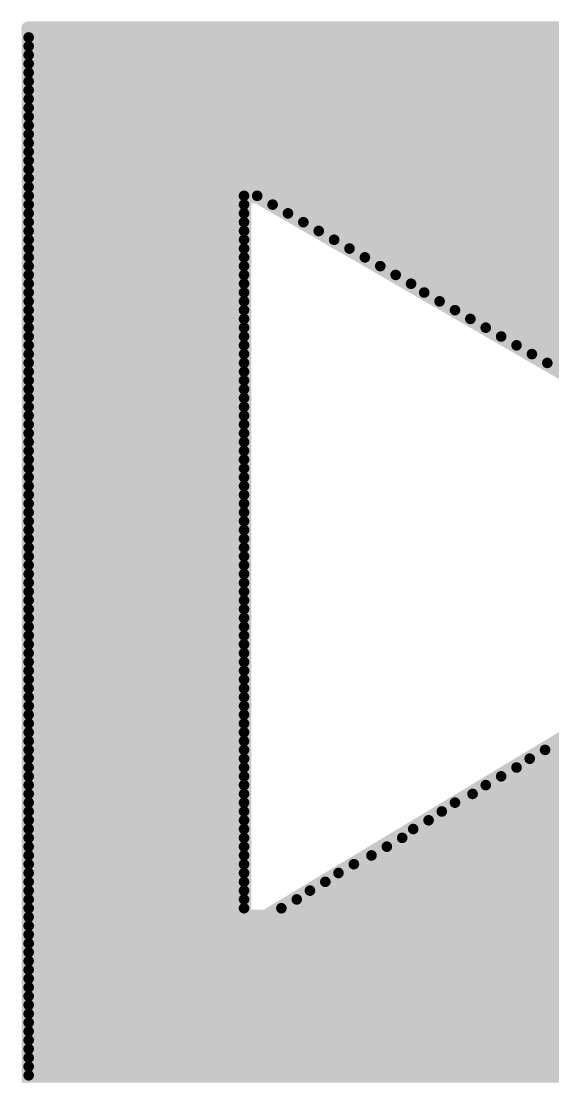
# Model space of a CAD drawing. Extents: x -3908 to 11948, y -2965 to 7442.
# Drawn here: x 3137.3 to 3262.4, y 4863.6 to 5113.2 of the extents above; entities that cross this region are included whole.
import ezdxf

# ---------------------------------------------------------------- set-up
doc = ezdxf.new("R2010")
doc.units = 0
doc.header["$MEASUREMENT"] = 0
doc.layers.get('0').update_dxf_attribs({"linetype": 'CONTINUOUS'})
doc.layers.add('2D_LINE_26', color=7, linetype='CONTINUOUS')

# ---------------------------------------------------------------- blocks, each defined once
blk = doc.blocks.new('SMOOTH_2$5')
at = {"const_width": 1.25}
blk.add_lwpolyline([(-0.62, 0, 1), (0.62, 0, 1)], format="xyb", close=True, dxfattribs=at)
blk = doc.blocks.new('SMOOTH_3$5')
at = {"const_width": 1.75}
blk.add_lwpolyline([(-0.87, 0, 1), (0.87, 0, 1)], format="xyb", close=True, dxfattribs=at)
blk = doc.blocks.new('DRAWING_89')
at = {"layer": '2D_LINE_26'}
for points, const_width in [([(-863.4, 91.47), (-618.29, 91.47)], 3.5), ([(-863.3, 91.47), (-863.3, -154.68), (-618.29, -154.68), (-618.29, 91.37)], 3.5), ([(-863.4, 89.41), (-618.29, 89.41)], 2.5), ([(-863.4, 87.34), (-618.29, 87.34)], 2.5), ([(-863.4, 85.27), (-618.29, 85.27)], 2.5), ([(-863.4, 83.2), (-618.29, 83.2)], 2.5), ([(-863.4, 81.13), (-618.29, 81.13)], 2.5), ([(-863.4, 79.06), (-618.29, 79.06)], 2.5), ([(-863.4, 77), (-618.29, 77)], 2.5), ([(-863.4, 74.93), (-618.29, 74.93)], 2.5), ([(-863.4, 72.86), (-618.29, 72.86)], 2.5), ([(-863.4, 70.79), (-618.29, 70.79)], 2.5), ([(-863.4, 68.72), (-618.29, 68.72)], 2.5), ([(-863.4, 66.65), (-618.29, 66.65)], 2.5), ([(-863.4, 64.58), (-618.29, 64.58)], 2.5), ([(-863.4, 62.52), (-618.29, 62.52)], 2.5), ([(-863.4, 60.45), (-618.29, 60.45)], 2.5), ([(-863.4, 58.38), (-618.29, 58.38)], 2.5), ([(-863.4, 56.31), (-618.29, 56.31)], 2.5), ([(-863.4, 54.24), (-618.29, 54.24)], 2.5), ([(-863.4, 52.17), (-812.72, 52.17)], 2.5), ([(-809.62, 52.17), (-618.29, 52.17)], 2.5), ([(-863.4, 50.1), (-812.72, 50.1)], 2.5), ([(-806, 50.1), (-618.29, 50.1)], 2.5), ([(-863.4, 48.04), (-812.72, 48.04)], 2.5), ([(-802.38, 48.04), (-618.29, 48.04)], 2.5), ([(-863.4, 45.97), (-812.72, 45.97)], 2.5), ([(-863.4, 43.9), (-812.72, 43.9)], 2.5), ([(-798.76, 45.97), (-618.29, 45.97)], 2.5), ([(-795.14, 43.9), (-618.29, 43.9)], 2.5), ([(-863.4, 41.83), (-812.72, 41.83)], 2.5), ([(-791.52, 41.83), (-618.29, 41.83)], 2.5), ([(-863.4, 39.76), (-812.72, 39.76)], 2.5), ([(-787.9, 39.76), (-618.29, 39.76)], 2.5), ([(-863.4, 37.69), (-812.72, 37.69)], 2.5), ([(-784.28, 37.69), (-618.29, 37.69)], 2.5), ([(-863.4, 35.63), (-812.72, 35.63)], 2.5), ([(-780.66, 35.63), (-618.29, 35.63)], 2.5), ([(-863.4, 33.56), (-812.72, 33.56)], 2.5), ([(-863.4, 31.49), (-812.72, 31.49)], 2.5), ([(-777.04, 33.56), (-618.29, 33.56)], 2.5), ([(-773.42, 31.49), (-618.29, 31.49)], 2.5), ([(-863.4, 29.42), (-812.72, 29.42)], 2.5), ([(-770.32, 29.42), (-618.29, 29.42)], 2.5), ([(-863.4, 27.35), (-812.72, 27.35)], 2.5), ([(-766.7, 27.35), (-618.29, 27.35)], 2.5), ([(-863.4, 25.28), (-812.72, 25.28)], 2.5), ([(-763.08, 25.28), (-618.29, 25.28)], 2.5), ([(-863.4, 23.21), (-812.72, 23.21)], 2.5), ([(-759.46, 23.21), (-618.29, 23.21)], 2.5), ([(-863.4, 21.15), (-812.72, 21.15)], 2.5), ([(-863.4, 19.08), (-812.72, 19.08)], 2.5), ([(-755.84, 21.15), (-618.29, 21.15)], 2.5), ([(-752.22, 19.08), (-618.29, 19.08)], 2.5), ([(-863.4, 17.01), (-812.72, 17.01)], 2.5), ([(-748.6, 17.01), (-618.29, 17.01)], 2.5), ([(-863.4, 14.94), (-812.72, 14.94)], 2.5), ([(-744.98, 14.94), (-618.29, 14.94)], 2.5), ([(-863.4, 12.87), (-812.72, 12.87)], 2.5), ([(-741.36, 12.87), (-618.29, 12.87)], 2.5), ([(-863.4, 10.8), (-812.72, 10.8)], 2.5), ([(-863.4, 8.73), (-812.72, 8.73)], 2.5), ([(-863.4, 6.67), (-812.72, 6.67)], 2.5), ([(-863.4, 4.6), (-812.72, 4.6)], 2.5), ([(-863.4, 2.53), (-812.72, 2.53)], 2.5), ([(-863.4, 0.46), (-812.72, 0.46)], 2.5), ([(-863.4, -1.61), (-812.72, -1.61)], 2.5), ([(-863.4, -3.68), (-812.72, -3.68)], 2.5), ([(-863.4, -5.74), (-812.72, -5.74)], 2.5), ([(-863.4, -7.81), (-812.72, -7.81)], 2.5), ([(-863.4, -9.88), (-812.72, -9.88)], 2.5), ([(-863.4, -11.95), (-812.72, -11.95)], 2.5), ([(-863.4, -14.02), (-812.72, -14.02)], 2.5), ([(-863.4, -16.09), (-812.72, -16.09)], 2.5), ([(-863.4, -18.16), (-812.72, -18.16)], 2.5), ([(-863.4, -20.22), (-812.72, -20.22)], 2.5), ([(-863.4, -22.29), (-812.72, -22.29)], 2.5), ([(-863.4, -24.36), (-812.72, -24.36)], 2.5), ([(-863.4, -26.43), (-812.72, -26.43)], 2.5), ([(-863.4, -28.5), (-812.72, -28.5)], 2.5), ([(-863.4, -30.57), (-812.72, -30.57)], 2.5), ([(-863.4, -32.64), (-812.72, -32.64)], 2.5), ([(-863.4, -34.7), (-812.72, -34.7)], 2.5), ([(-863.4, -36.77), (-812.72, -36.77)], 2.5), ([(-863.4, -38.84), (-812.72, -38.84)], 2.5), ([(-863.4, -40.91), (-812.72, -40.91)], 2.5), ([(-863.4, -42.98), (-812.72, -42.98)], 2.5), ([(-863.4, -45.05), (-812.72, -45.05)], 2.5), ([(-863.4, -47.11), (-812.72, -47.11)], 2.5), ([(-863.4, -49.18), (-812.72, -49.18)], 2.5), ([(-863.4, -51.25), (-812.72, -51.25)], 2.5), ([(-863.4, -53.32), (-812.72, -53.32)], 2.5), ([(-863.4, -55.39), (-812.72, -55.39)], 2.5), ([(-863.4, -57.46), (-812.72, -57.46)], 2.5), ([(-863.4, -59.53), (-812.72, -59.53)], 2.5), ([(-863.4, -61.59), (-812.72, -61.59)], 2.5), ([(-863.4, -63.66), (-812.72, -63.66)], 2.5), ([(-863.4, -65.73), (-812.72, -65.73)], 2.5), ([(-863.4, -67.8), (-812.72, -67.8)], 2.5), ([(-863.4, -69.87), (-812.72, -69.87)], 2.5), ([(-863.4, -71.94), (-812.72, -71.94)], 2.5), ([(-863.4, -74.01), (-812.72, -74.01)], 2.5), ([(-863.4, -76.07), (-812.72, -76.07)], 2.5), ([(-863.4, -78.14), (-812.72, -78.14)], 2.5), ([(-741.88, -78.14), (-618.29, -78.14)], 2.5), ([(-863.4, -80.21), (-812.72, -80.21)], 2.5), ([(-745.5, -80.21), (-618.29, -80.21)], 2.5), ([(-863.4, -82.28), (-812.72, -82.28)], 2.5), ([(-748.6, -82.28), (-618.29, -82.28)], 2.5), ([(-863.4, -84.35), (-812.72, -84.35)], 2.5), ([(-752.22, -84.35), (-618.29, -84.35)], 2.5), ([(-863.4, -86.42), (-812.72, -86.42)], 2.5), ([(-863.4, -88.49), (-812.72, -88.49)], 2.5), ([(-758.94, -88.49), (-618.29, -88.49)], 2.5), ([(-755.84, -86.42), (-618.29, -86.42)], 2.5), ([(-863.4, -90.55), (-812.72, -90.55)], 2.5), ([(-763.08, -90.55), (-618.29, -90.55)], 2.5), ([(-863.4, -92.62), (-812.72, -92.62)], 2.5), ([(-766.18, -92.62), (-618.29, -92.62)], 2.5), ([(-863.4, -94.69), (-812.72, -94.69)], 2.5), ([(-769.29, -94.69), (-618.29, -94.69)], 2.5), ([(-863.4, -96.76), (-812.72, -96.76)], 2.5), ([(-772.91, -96.76), (-618.29, -96.76)], 2.5), ([(-863.4, -98.83), (-812.72, -98.83)], 2.5), ([(-863.4, -100.9), (-812.72, -100.9)], 2.5), ([(-779.11, -100.9), (-618.29, -100.9)], 2.5), ([(-775.49, -98.83), (-618.29, -98.83)], 2.5), ([(-863.4, -102.96), (-812.72, -102.96)], 2.5), ([(-782.73, -102.96), (-618.29, -102.96)], 2.5), ([(-863.4, -105.03), (-812.72, -105.03)], 2.5), ([(-786.87, -105.03), (-618.29, -105.03)], 2.5), ([(-863.4, -107.1), (-812.72, -107.1)], 2.5), ([(-790.49, -107.1), (-618.29, -107.1)], 2.5), ([(-863.4, -109.17), (-812.72, -109.17)], 2.5), ([(-793.59, -109.17), (-618.29, -109.17)], 2.5), ([(-863.4, -111.24), (-812.72, -111.24)], 2.5), ([(-863.4, -113.31), (-812.72, -113.31)], 2.5), ([(-800.31, -113.31), (-618.29, -113.31)], 2.5), ([(-797.21, -111.24), (-618.29, -111.24)], 2.5), ([(-863.4, -115.38), (-812.72, -115.38)], 2.5), ([(-803.93, -115.38), (-618.29, -115.38)], 2.5), ([(-863.4, -117.44), (-618.29, -117.44)], 2.5), ([(-863.4, -119.51), (-618.29, -119.51)], 2.5), ([(-863.4, -121.58), (-618.29, -121.58)], 2.5), ([(-863.4, -123.65), (-618.29, -123.65)], 2.5), ([(-863.4, -125.72), (-618.29, -125.72)], 2.5), ([(-863.4, -127.79), (-618.29, -127.79)], 2.5), ([(-863.4, -129.86), (-618.29, -129.86)], 2.5), ([(-863.4, -131.92), (-618.29, -131.92)], 2.5), ([(-863.4, -133.99), (-618.29, -133.99)], 2.5), ([(-863.4, -136.06), (-618.29, -136.06)], 2.5), ([(-863.4, -138.13), (-618.29, -138.13)], 2.5), ([(-863.4, -140.2), (-618.29, -140.2)], 2.5), ([(-863.4, -142.27), (-618.29, -142.27)], 2.5), ([(-863.4, -144.33), (-618.29, -144.33)], 2.5), ([(-863.4, -146.4), (-618.29, -146.4)], 2.5), ([(-863.4, -148.47), (-618.29, -148.47)], 2.5), ([(-863.4, -150.54), (-618.29, -150.54)], 2.5), ([(-863.4, -152.61), (-618.29, -152.61)], 2.5), ([(-863.4, -154.68), (-618.29, -154.68)], 2.5)]:
    blk.add_lwpolyline(points, dxfattribs=dict(at, const_width=const_width))
at = {"layer": '2D_LINE_26', "const_width": 3.5}
blk.add_lwpolyline([(-812.72, -117.44), (-812.72, 52.17), (-809.62, 52.17), (-664.83, -31.6), (-807.55, -117.44)], close=True, dxfattribs=at)
at = {"layer": '2D_LINE_26'}
for name, p in [('SMOOTH_3$5', (-863.4, 91.47)), ('SMOOTH_3$5', (-863.3, 91.47)), ('SMOOTH_2$5', (-863.4, 89.41)), ('SMOOTH_2$5', (-863.4, 87.34)), ('SMOOTH_2$5', (-863.4, 85.27)), ('SMOOTH_2$5', (-863.4, 83.2)), ('SMOOTH_2$5', (-863.4, 81.13)), ('SMOOTH_2$5', (-863.4, 79.06)), ('SMOOTH_2$5', (-863.4, 77)), ('SMOOTH_2$5', (-863.4, 74.93)), ('SMOOTH_2$5', (-863.4, 72.86)), ('SMOOTH_2$5', (-863.4, 70.79)), ('SMOOTH_2$5', (-863.4, 68.72)), ('SMOOTH_2$5', (-863.4, 66.65)), ('SMOOTH_2$5', (-863.4, 64.58)), ('SMOOTH_2$5', (-863.4, 62.52)), ('SMOOTH_2$5', (-863.4, 60.45)), ('SMOOTH_2$5', (-863.4, 58.38)), ('SMOOTH_2$5', (-863.4, 56.31)), ('SMOOTH_2$5', (-863.4, 54.24)), ('SMOOTH_2$5', (-863.4, 52.17)), ('SMOOTH_3$5', (-812.72, 52.17)), ('SMOOTH_2$5', (-812.72, 52.17)), ('SMOOTH_3$5', (-809.62, 52.17)), ('SMOOTH_2$5', (-809.62, 52.17)), ('SMOOTH_2$5', (-863.4, 50.1)), ('SMOOTH_2$5', (-812.72, 50.1)), ('SMOOTH_2$5', (-806, 50.1)), ('SMOOTH_2$5', (-863.4, 48.04)), ('SMOOTH_2$5', (-812.72, 48.04)), ('SMOOTH_2$5', (-802.38, 48.04)), ('SMOOTH_2$5', (-863.4, 45.97)), ('SMOOTH_2$5', (-863.4, 43.9)), ('SMOOTH_2$5', (-812.72, 45.97)), ('SMOOTH_2$5', (-812.72, 43.9)), ('SMOOTH_2$5', (-798.76, 45.97)), ('SMOOTH_2$5', (-795.14, 43.9)), ('SMOOTH_2$5', (-863.4, 41.83)), ('SMOOTH_2$5', (-812.72, 41.83)), ('SMOOTH_2$5', (-791.52, 41.83)), ('SMOOTH_2$5', (-863.4, 39.76)), ('SMOOTH_2$5', (-812.72, 39.76)), ('SMOOTH_2$5', (-787.9, 39.76)), ('SMOOTH_2$5', (-863.4, 37.69)), ('SMOOTH_2$5', (-812.72, 37.69)), ('SMOOTH_2$5', (-784.28, 37.69)), ('SMOOTH_2$5', (-863.4, 35.63)), ('SMOOTH_2$5', (-812.72, 35.63)), ('SMOOTH_2$5', (-780.66, 35.63)), ('SMOOTH_2$5', (-863.4, 33.56)), ('SMOOTH_2$5', (-863.4, 31.49)), ('SMOOTH_2$5', (-812.72, 33.56)), ('SMOOTH_2$5', (-812.72, 31.49)), ('SMOOTH_2$5', (-777.04, 33.56)), ('SMOOTH_2$5', (-773.42, 31.49)), ('SMOOTH_2$5', (-863.4, 29.42)), ('SMOOTH_2$5', (-812.72, 29.42)), ('SMOOTH_2$5', (-770.32, 29.42)), ('SMOOTH_2$5', (-863.4, 27.35)), ('SMOOTH_2$5', (-812.72, 27.35)), ('SMOOTH_2$5', (-766.7, 27.35)), ('SMOOTH_2$5', (-863.4, 25.28)), ('SMOOTH_2$5', (-812.72, 25.28)), ('SMOOTH_2$5', (-763.08, 25.28)), ('SMOOTH_2$5', (-863.4, 23.21)), ('SMOOTH_2$5', (-812.72, 23.21)), ('SMOOTH_2$5', (-759.46, 23.21)), ('SMOOTH_2$5', (-863.4, 21.15)), ('SMOOTH_2$5', (-863.4, 19.08)), ('SMOOTH_2$5', (-812.72, 21.15)), ('SMOOTH_2$5', (-812.72, 19.08)), ('SMOOTH_2$5', (-755.84, 21.15)), ('SMOOTH_2$5', (-752.22, 19.08)), ('SMOOTH_2$5', (-863.4, 17.01)), ('SMOOTH_2$5', (-812.72, 17.01)), ('SMOOTH_2$5', (-748.6, 17.01)), ('SMOOTH_2$5', (-863.4, 14.94)), ('SMOOTH_2$5', (-812.72, 14.94)), ('SMOOTH_2$5', (-744.98, 14.94)), ('SMOOTH_2$5', (-863.4, 12.87)), ('SMOOTH_2$5', (-812.72, 12.87)), ('SMOOTH_2$5', (-741.36, 12.87)), ('SMOOTH_2$5', (-863.4, 10.8)), ('SMOOTH_2$5', (-812.72, 10.8)), ('SMOOTH_2$5', (-863.4, 8.73)), ('SMOOTH_2$5', (-863.4, 6.67)), ('SMOOTH_2$5', (-812.72, 8.73)), ('SMOOTH_2$5', (-812.72, 6.67)), ('SMOOTH_2$5', (-863.4, 4.6)), ('SMOOTH_2$5', (-812.72, 4.6)), ('SMOOTH_2$5', (-863.4, 2.53)), ('SMOOTH_2$5', (-812.72, 2.53)), ('SMOOTH_2$5', (-863.4, 0.46)), ('SMOOTH_2$5', (-812.72, 0.46)), ('SMOOTH_2$5', (-863.4, -1.61)), ('SMOOTH_2$5', (-863.4, -3.68)), ('SMOOTH_2$5', (-812.72, -1.61)), ('SMOOTH_2$5', (-812.72, -3.68)), ('SMOOTH_2$5', (-863.4, -5.74)), ('SMOOTH_2$5', (-812.72, -5.74)), ('SMOOTH_2$5', (-863.4, -7.81)), ('SMOOTH_2$5', (-812.72, -7.81)), ('SMOOTH_2$5', (-863.4, -9.88)), ('SMOOTH_2$5', (-812.72, -9.88)), ('SMOOTH_2$5', (-863.4, -11.95)), ('SMOOTH_2$5', (-812.72, -11.95)), ('SMOOTH_2$5', (-863.4, -14.02)), ('SMOOTH_2$5', (-863.4, -16.09)), ('SMOOTH_2$5', (-812.72, -14.02)), ('SMOOTH_2$5', (-812.72, -16.09)), ('SMOOTH_2$5', (-863.4, -18.16)), ('SMOOTH_2$5', (-812.72, -18.16)), ('SMOOTH_2$5', (-863.4, -20.22)), ('SMOOTH_2$5', (-812.72, -20.22)), ('SMOOTH_2$5', (-863.4, -22.29)), ('SMOOTH_2$5', (-812.72, -22.29)), ('SMOOTH_2$5', (-863.4, -24.36)), ('SMOOTH_2$5', (-812.72, -24.36)), ('SMOOTH_2$5', (-863.4, -26.43)), ('SMOOTH_2$5', (-863.4, -28.5)), ('SMOOTH_2$5', (-812.72, -26.43)), ('SMOOTH_2$5', (-812.72, -28.5)), ('SMOOTH_2$5', (-863.4, -30.57)), ('SMOOTH_2$5', (-812.72, -30.57)), ('SMOOTH_2$5', (-863.4, -32.64)), ('SMOOTH_2$5', (-812.72, -32.64)), ('SMOOTH_2$5', (-863.4, -34.7)), ('SMOOTH_2$5', (-812.72, -34.7)), ('SMOOTH_2$5', (-863.4, -36.77)), ('SMOOTH_2$5', (-812.72, -36.77)), ('SMOOTH_2$5', (-863.4, -38.84)), ('SMOOTH_2$5', (-863.4, -40.91)), ('SMOOTH_2$5', (-812.72, -38.84)), ('SMOOTH_2$5', (-812.72, -40.91)), ('SMOOTH_2$5', (-863.4, -42.98)), ('SMOOTH_2$5', (-812.72, -42.98)), ('SMOOTH_2$5', (-863.4, -45.05)), ('SMOOTH_2$5', (-812.72, -45.05)), ('SMOOTH_2$5', (-863.4, -47.11)), ('SMOOTH_2$5', (-812.72, -47.11)), ('SMOOTH_2$5', (-863.4, -49.18)), ('SMOOTH_2$5', (-812.72, -49.18)), ('SMOOTH_2$5', (-863.4, -51.25)), ('SMOOTH_2$5', (-863.4, -53.32)), ('SMOOTH_2$5', (-812.72, -51.25)), ('SMOOTH_2$5', (-812.72, -53.32)), ('SMOOTH_2$5', (-863.4, -55.39)), ('SMOOTH_2$5', (-812.72, -55.39)), ('SMOOTH_2$5', (-863.4, -57.46)), ('SMOOTH_2$5', (-812.72, -57.46)), ('SMOOTH_2$5', (-863.4, -59.53)), ('SMOOTH_2$5', (-812.72, -59.53)), ('SMOOTH_2$5', (-863.4, -61.59)), ('SMOOTH_2$5', (-812.72, -61.59)), ('SMOOTH_2$5', (-863.4, -63.66)), ('SMOOTH_2$5', (-863.4, -65.73)), ('SMOOTH_2$5', (-812.72, -63.66)), ('SMOOTH_2$5', (-812.72, -65.73)), ('SMOOTH_2$5', (-863.4, -67.8)), ('SMOOTH_2$5', (-812.72, -67.8)), ('SMOOTH_2$5', (-863.4, -69.87)), ('SMOOTH_2$5', (-812.72, -69.87)), ('SMOOTH_2$5', (-863.4, -71.94)), ('SMOOTH_2$5', (-812.72, -71.94)), ('SMOOTH_2$5', (-863.4, -74.01)), ('SMOOTH_2$5', (-863.4, -76.07)), ('SMOOTH_2$5', (-812.72, -74.01)), ('SMOOTH_2$5', (-812.72, -76.07)), ('SMOOTH_2$5', (-863.4, -78.14)), ('SMOOTH_2$5', (-812.72, -78.14)), ('SMOOTH_2$5', (-741.88, -78.14)), ('SMOOTH_2$5', (-863.4, -80.21)), ('SMOOTH_2$5', (-812.72, -80.21)), ('SMOOTH_2$5', (-745.5, -80.21)), ('SMOOTH_2$5', (-863.4, -82.28)), ('SMOOTH_2$5', (-812.72, -82.28)), ('SMOOTH_2$5', (-748.6, -82.28)), ('SMOOTH_2$5', (-863.4, -84.35)), ('SMOOTH_2$5', (-812.72, -84.35)), ('SMOOTH_2$5', (-752.22, -84.35)), ('SMOOTH_2$5', (-863.4, -86.42)), ('SMOOTH_2$5', (-863.4, -88.49)), ('SMOOTH_2$5', (-812.72, -86.42)), ('SMOOTH_2$5', (-812.72, -88.49)), ('SMOOTH_2$5', (-758.94, -88.49)), ('SMOOTH_2$5', (-755.84, -86.42)), ('SMOOTH_2$5', (-863.4, -90.55)), ('SMOOTH_2$5', (-812.72, -90.55)), ('SMOOTH_2$5', (-763.08, -90.55)), ('SMOOTH_2$5', (-863.4, -92.62)), ('SMOOTH_2$5', (-812.72, -92.62)), ('SMOOTH_2$5', (-766.18, -92.62)), ('SMOOTH_2$5', (-863.4, -94.69)), ('SMOOTH_2$5', (-812.72, -94.69)), ('SMOOTH_2$5', (-769.29, -94.69)), ('SMOOTH_2$5', (-863.4, -96.76)), ('SMOOTH_2$5', (-812.72, -96.76)), ('SMOOTH_2$5', (-772.91, -96.76)), ('SMOOTH_2$5', (-863.4, -98.83)), ('SMOOTH_2$5', (-863.4, -100.9)), ('SMOOTH_2$5', (-812.72, -98.83)), ('SMOOTH_2$5', (-812.72, -100.9)), ('SMOOTH_2$5', (-779.11, -100.9)), ('SMOOTH_2$5', (-775.49, -98.83)), ('SMOOTH_2$5', (-863.4, -102.96)), ('SMOOTH_2$5', (-812.72, -102.96)), ('SMOOTH_2$5', (-782.73, -102.96)), ('SMOOTH_2$5', (-863.4, -105.03)), ('SMOOTH_2$5', (-812.72, -105.03)), ('SMOOTH_2$5', (-786.87, -105.03)), ('SMOOTH_2$5', (-863.4, -107.1)), ('SMOOTH_2$5', (-812.72, -107.1)), ('SMOOTH_2$5', (-790.49, -107.1)), ('SMOOTH_2$5', (-863.4, -109.17)), ('SMOOTH_2$5', (-812.72, -109.17)), ('SMOOTH_2$5', (-793.59, -109.17)), ('SMOOTH_2$5', (-863.4, -111.24)), ('SMOOTH_2$5', (-863.4, -113.31)), ('SMOOTH_2$5', (-812.72, -111.24)), ('SMOOTH_2$5', (-812.72, -113.31)), ('SMOOTH_2$5', (-800.31, -113.31)), ('SMOOTH_2$5', (-797.21, -111.24)), ('SMOOTH_2$5', (-863.4, -115.38)), ('SMOOTH_2$5', (-812.72, -115.38)), ('SMOOTH_2$5', (-803.93, -115.38)), ('SMOOTH_2$5', (-863.4, -117.44)), ('SMOOTH_3$5', (-812.72, -117.44)), ('SMOOTH_3$5', (-807.55, -117.44)), ('SMOOTH_2$5', (-863.4, -119.51)), ('SMOOTH_2$5', (-863.4, -121.58)), ('SMOOTH_2$5', (-863.4, -123.65)), ('SMOOTH_2$5', (-863.4, -125.72)), ('SMOOTH_2$5', (-863.4, -127.79)), ('SMOOTH_2$5', (-863.4, -129.86)), ('SMOOTH_2$5', (-863.4, -131.92)), ('SMOOTH_2$5', (-863.4, -133.99)), ('SMOOTH_2$5', (-863.4, -136.06)), ('SMOOTH_2$5', (-863.4, -138.13)), ('SMOOTH_2$5', (-863.4, -140.2)), ('SMOOTH_2$5', (-863.4, -142.27)), ('SMOOTH_2$5', (-863.4, -144.33)), ('SMOOTH_2$5', (-863.4, -146.4)), ('SMOOTH_2$5', (-863.4, -148.47)), ('SMOOTH_2$5', (-863.4, -150.54)), ('SMOOTH_2$5', (-863.4, -152.61)), ('SMOOTH_3$5', (-863.3, -154.68)), ('SMOOTH_2$5', (-863.4, -154.68))]:
    blk.add_blockref(name, p, dxfattribs=at)

msp = doc.modelspace()

# ---------------------------------------------------------------- block references
msp.add_blockref('DRAWING_89', (4002.5, 5020))

doc.saveas('drawing.dxf')
